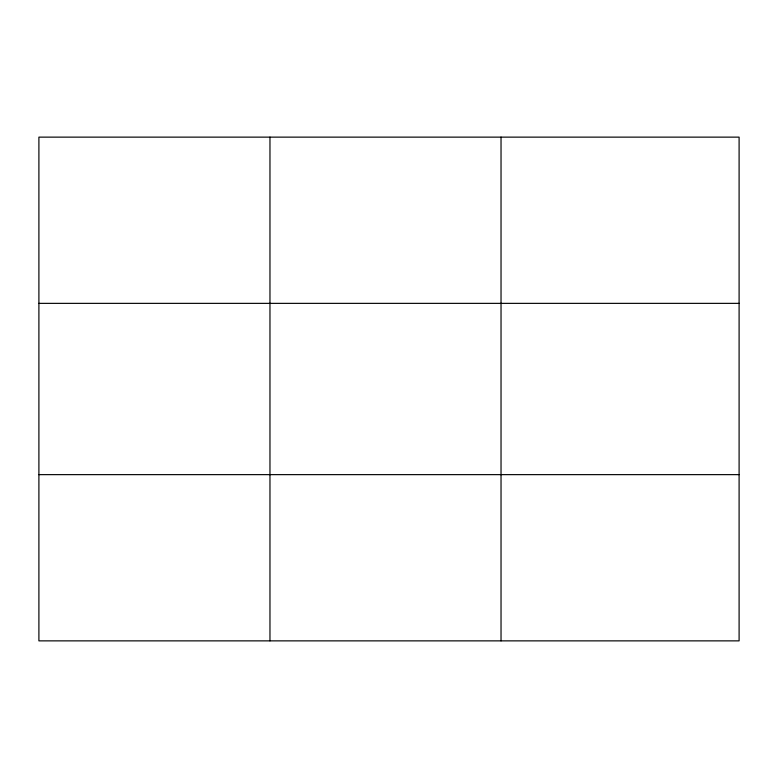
<?xml version="1.0" encoding="UTF-8"?>
<svg xmlns="http://www.w3.org/2000/svg" width="778" height="778" viewBox="0 0 778 778"><rect width="100%" height="100%" fill="white"/><g stroke="black" fill="none" stroke-linecap="round" stroke-linejoin="round"><path stroke-width="1.17" d="M269.966 137.132L269.966 640.868M501.032 137.132L501.032 640.868M739.1 303.362L739.1 137.132L38.9 137.132L38.9 640.868L739.1 640.868L739.1 303.362L38.9 303.362M38.9 474.638L739.1 474.638"/></g></svg>
